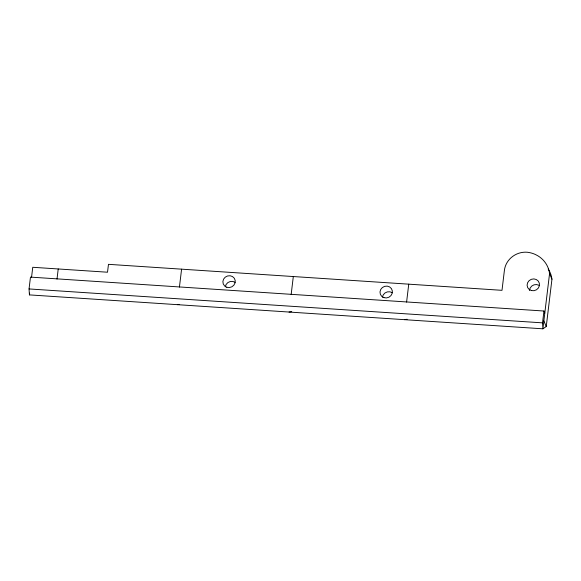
<?xml version="1.0" encoding="UTF-8"?>
<svg xmlns="http://www.w3.org/2000/svg" width="581" height="581" viewBox="0 0 581 581"><rect width="100%" height="100%" fill="white"/><g stroke="black" fill="none" stroke-linecap="round" stroke-linejoin="round"><path stroke-width="0.87" d="M548.21 269.032A27.198 25.491 -23 0 1 551.456 276.512L551.95 279.214L546.242 326.544L542.901 328.81L29.428 294.894L29.05 288.939L30.473 277.108L543.954 311.024L544.804 313.028M29.428 294.894L29.638 293.136M31.534 277.428L32.754 267.282L107.521 272.22L108.473 264.333L501.999 290.326L504.373 270.608A20.524 19.238 -23 0 1 527.294 252.241A27.198 25.491 -23 0 1 535.457 254.529L537.926 255.843A27.198 25.491 -23 0 1 549.561 273.593L551.95 279.214M57.003 279.105L58.223 268.967M179.427 287.094L181.592 269.163M291.161 294.473L293.318 276.541M406.591 302.098L408.748 284.167M549.561 273.593L542.901 328.81L542.523 322.854L543.954 311.024M177.307 304.662L179.086 304.393M289.04 312.041L291.706 311.641M404.47 319.666L407.136 319.267M29.05 288.939L542.523 322.854M543.852 320.923L546.242 326.544M225.29 286.861A6.26 5.868 -23 0 1 235.152 282.344M382.414 297.24A6.26 5.868 -23 0 1 392.277 292.722M529.487 290.507A6.26 5.868 -23 0 1 539.001 285.307M226.786 287.254A6.26 5.868 -23 0 0 235.203 280.507A6.26 5.868 -23 0 0 225.217 277.173A6.26 5.868 -23 0 0 226.786 287.254M383.903 297.632A6.26 5.868 -23 0 0 392.328 290.885A6.26 5.868 -23 0 0 382.334 287.551A6.26 5.868 -23 0 0 383.903 297.632M531.462 290.58A6.26 5.868 -23 0 0 539.35 283.267A6.26 5.868 -23 0 0 529.088 280.674A6.26 5.868 -23 0 0 531.462 290.58"/></g></svg>
